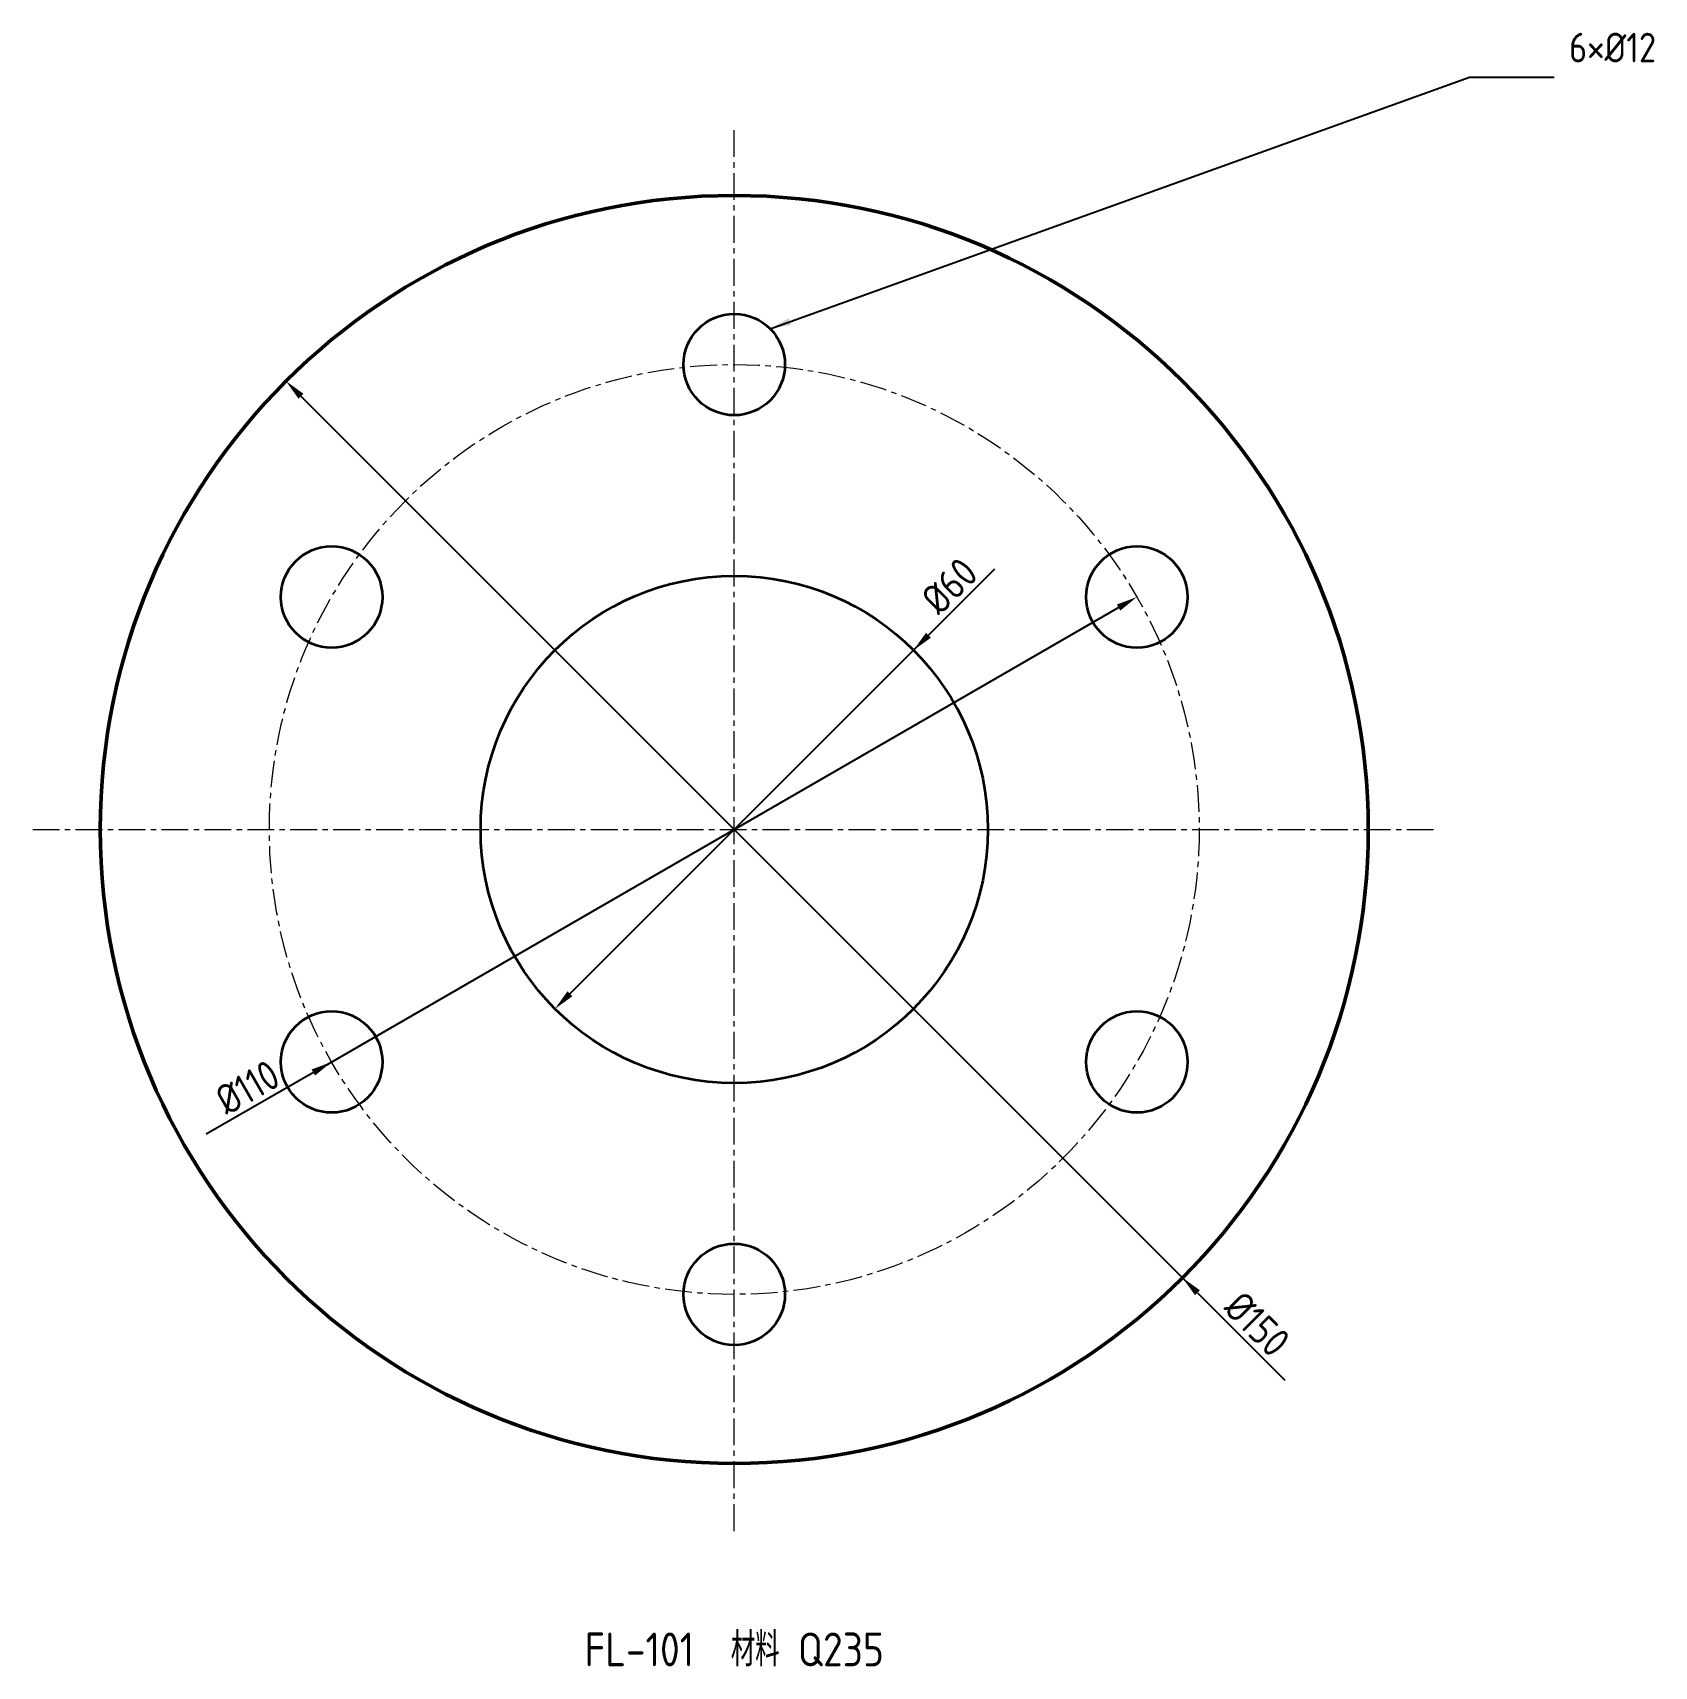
# Model space of a CAD drawing. Header units: millimetres. Extents: x -83 to 109, y -99 to 94.
import ezdxf
from ezdxf.enums import TextEntityAlignment as Align

# ---------------------------------------------------------------- set-up
doc = ezdxf.new("R2010")
doc.units = ezdxf.units.MM
doc.linetypes.add('CENTER', pattern=[5.08, 3.175, -0.635, 0.635, -0.635])
for name, color, linetype, lineweight in [('CENTER', 4, 'CENTER', 18), ('DIM', 2, 'Continuous', 18), ('HOLES', 7, 'Continuous', 35), ('OUTLINE', 7, 'Continuous', 50), ('TEXT', 7, 'Continuous', 25)]:
    doc.layers.add(name, color=color, linetype=linetype, lineweight=lineweight)
doc.styles.get("Standard").update_dxf_attribs({"font": 'gbenor.shx', "bigfont": 'gbcbig.shx'})
doc.dimstyles.new('AGENTCAD', dxfattribs={"dimtxt": 3.5, "dimasz": 2.5, "dimexe": 1.25, "dimexo": 0.625, "dimtad": 1, "dimdsep": 46, "dimtxsty": 'Standard', "dimcen": 2.5, "dimazin": 3, "dimtfac": 1, "dimtmove": 0, "dimatfit": 3})

msp = doc.modelspace()

# ---------------------------------------------------------------- linework, layer by layer
at = {"layer": 'CENTER', "linetype": 'CENTER'}
for p, q in [((0, -83), (0, 83)), ((-83, 0), (83, 0))]:
    msp.add_line(p, q, dxfattribs=at)
msp.add_circle((0, 0), 55, dxfattribs=at)
at = {"layer": 'HOLES'}
for centre, radius in [((0, 55), 6), ((-47.631, 27.5), 6), ((47.631, 27.5), 6), ((0, 0), 30), ((-47.631, -27.5), 6), ((47.631, -27.5), 6), ((0, -55), 6)]:
    msp.add_circle(centre, radius, dxfattribs=at)
at = {"layer": 'OUTLINE'}
msp.add_circle((0, 0), 75, dxfattribs=at)

# ---------------------------------------------------------------- texts
at = {"layer": 'DIM', "insert": (98.75, 90.75), "char_height": 3.5, "attachment_point": 7}
msp.add_mtext('6×Ø12', dxfattribs=at)
at = {"layer": 'TEXT'}
msp.add_text('FL-101  材料 Q235', height=4, dxfattribs=at).set_placement((0, -97), align=Align.MIDDLE_CENTER)

# ---------------------------------------------------------------- dimensions: what is measured, and where the dimension line sits
at = {"layer": 'DIM'}
for p1, p2 in [((-53.033, 53.033), (53.033, -53.033)), ((-21.213, -21.213), (21.213, 21.213)), ((47.631, 27.5), (-47.631, -27.5))]:
    msp.add_diameter_dim_2p(p1=p1, p2=p2, dimstyle='AGENTCAD', override={"dimtxt": 3.5}, dxfattribs=at).render()

# ---------------------------------------------------------------- leaders
msp.add_leader([(4.243, 59.243), (87, 89), (97, 89)], dimstyle='AGENTCAD', dxfattribs=at)

doc.saveas('drawing.dxf')
